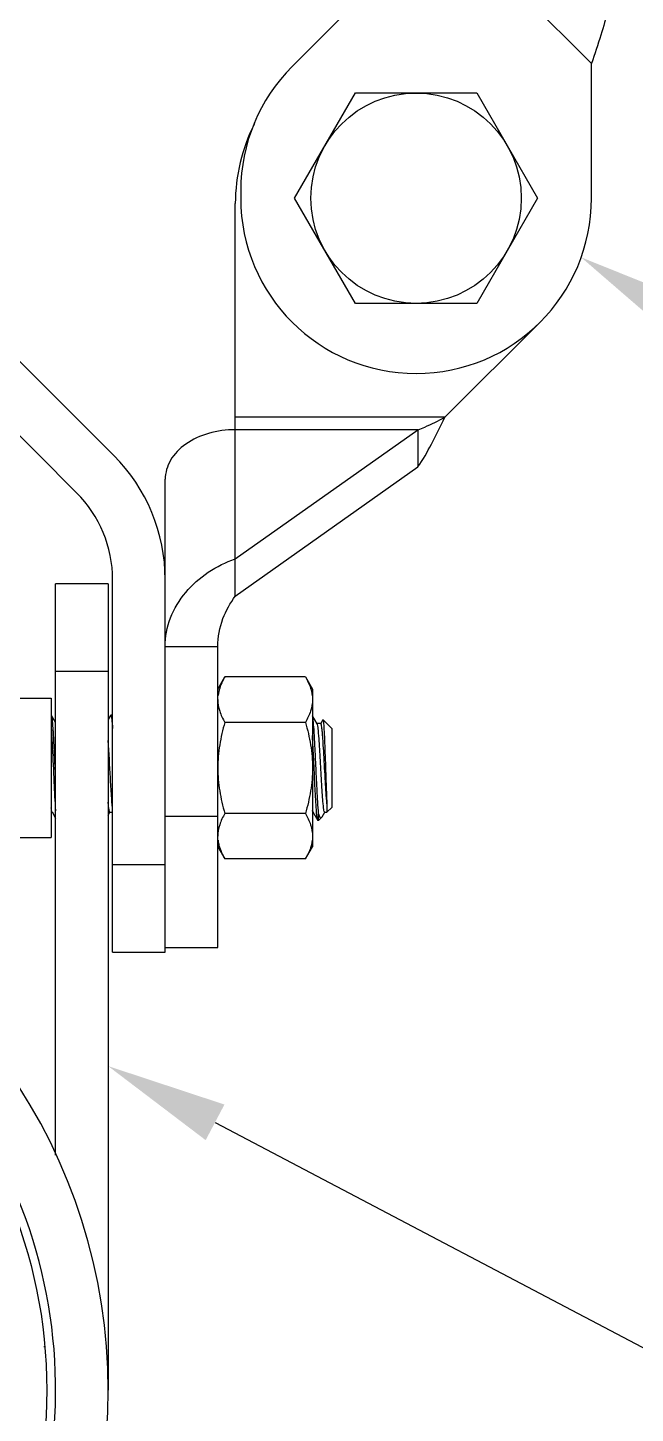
# Model space of a CAD drawing. Extents: x 4995099 to 5303443, y 4627657 to 4889583.
# Drawn here: x 5022269 to 5023275, y 4730890 to 4733185 of the extents above; entities that cross this region are included whole.
import ezdxf

# ---------------------------------------------------------------- set-up
doc = ezdxf.new("R2010")
doc.units = 0
doc.header["$LTSCALE"] = 1000
doc.header["$MEASUREMENT"] = 0
doc.layers.get('0').update_dxf_attribs({"color": 4, "linetype": 'CONTINUOUS'})

msp = doc.modelspace()

# ---------------------------------------------------------------- linework, layer by layer
at = {"linetype": 'Continuous'}
for p, q in [((5022707, 4733121.1), (5023166.6, 4733580.7)), ((5022957.3, 4733371.4), (5023202.7, 4733126)), ((5023202.7, 4732903), (5023202.7, 4733126)), ((5022711.1, 4732903), (5022811.7, 4733077.3)), ((5022811.7, 4733077.3), (5023012.9, 4733077.3)), ((5023012.9, 4733077.3), (5023113.5, 4732903)), ((5022621.9, 4732915.7), (5022621.9, 4732903)), ((5022612.9, 4732244), (5022612.9, 4732894.1)), ((5022811.7, 4732728.8), (5022711.1, 4732903)), ((5023113.5, 4732903), (5023012.9, 4732728.8)), ((5022041.5, 4732847), (5022411.7, 4732476.8)), ((5022350.1, 4732415.2), (5021979.9, 4732785.4)), ((5023012.9, 4732728.8), (5022811.7, 4732728.8)), ((5022960, 4732540), (5023117.7, 4732697.7)), ((5022960, 4732540), (5022612.9, 4732540)), ((5022915.4, 4732519.5), (5022612.9, 4732519.5)), ((5022612.9, 4732305.6), (5022915.4, 4732519.5)), ((5022915.4, 4732519.5), (5022915.4, 4732457.9)), ((5022612.9, 4732244), (5022915.4, 4732457.9)), ((5022496.8, 4731654.3), (5022496.8, 4732437.4)), ((5022409.7, 4731654.3), (5022409.7, 4732271.4)), ((5022315.3, 4731317.9), (5022315.3, 4732264.2)), ((5022402.4, 4732264.2), (5022315.3, 4732264.2)), ((5022402.4, 4732264.2), (5022402.4, 4730928.3)), ((5022496.8, 4732160.4), (5022583.9, 4732160.4)), ((5022583.9, 4731661.6), (5022583.9, 4732160.4)), ((5022402.4, 4732119), (5022315.3, 4732119)), ((5022583.9, 4732089.9), (5022595.6, 4732110.1)), ((5022729, 4732110.1), (5022595.6, 4732110.1)), ((5022729, 4732110.1), (5022740.7, 4732089.9)), ((5022740.7, 4732089.9), (5022740.7, 4731828.6)), ((5021876.8, 4732074.7), (5022308, 4732074.7)), ((5022308, 4732074.7), (5022308, 4731843.8)), ((5022308.6, 4732046.1), (5022308.3, 4732046.4)), ((5022315.3, 4732034.5), (5022308.6, 4732046.1)), ((5022406.4, 4732046.1), (5022402.4, 4732039.2)), ((5022406.4, 4732046.1), (5022406.7, 4732046.4)), ((5022409.9, 4732046.4), (5022406.7, 4732046.4)), ((5022409.9, 4732046.4), (5022406.7, 4732046.4)), ((5022748.6, 4732032.2), (5022740.7, 4732045.8)), ((5022729, 4732034.7), (5022595.6, 4732034.7)), ((5022754.5, 4732032.6), (5022748.2, 4732032.6)), ((5022758, 4732038.9), (5022754.4, 4732032.7)), ((5022758, 4732038.9), (5022758.2, 4732039)), ((5022772.7, 4732024.6), (5022758.2, 4732039)), ((5022772.7, 4732024.6), (5022772.7, 4731893.9)), ((5022308, 4731885.9), (5022309.8, 4731885.9)), ((5022309.4, 4731886.3), (5022315.3, 4731876.2)), ((5022402.4, 4731880.8), (5022405.3, 4731885.9)), ((5022405.2, 4731885.9), (5022409.7, 4731885.9)), ((5022729, 4731883.8), (5022595.6, 4731883.8)), ((5022740.7, 4731885.9), (5022741.8, 4731885.9)), ((5022741.4, 4731886.3), (5022741.2, 4731886.7)), ((5022741.4, 4731886.3), (5022749.4, 4731872.4)), ((5022750.9, 4731872.1), (5022750.9, 4731883.2)), ((5022756.6, 4731878.1), (5022761.1, 4731885.9)), ((5022760.9, 4731885.9), (5022764.7, 4731885.9)), ((5022764.7, 4731899.8), (5022764.7, 4731885.9)), ((5022772.7, 4731893.9), (5022764.7, 4731885.9)), ((5022496.8, 4731879.4), (5022583.9, 4731879.4)), ((5022749.8, 4731872.1), (5022749.4, 4731872.4)), ((5022750.9, 4731872.1), (5022749.8, 4731872.1)), ((5022755.7, 4731877), (5022750.9, 4731872.1)), ((5022755.7, 4731877), (5022756.6, 4731878.1)), ((5021740.8, 4731843.8), (5022308, 4731843.8)), ((5022583.9, 4731828.6), (5022595.6, 4731808.4)), ((5022729, 4731808.4), (5022740.7, 4731828.6)), ((5022409.7, 4731799.5), (5022496.8, 4731799.5)), ((5022729, 4731808.4), (5022595.6, 4731808.4)), ((5022409.7, 4731654.3), (5022496.8, 4731654.3)), ((5022496.8, 4731661.6), (5022583.9, 4731661.6)), ((5022295.6, 4731000.9), (5022296.7, 4731000.9))]:
    msp.add_line(p, q, dxfattribs=at)
msp.add_lwpolyline([(5022579.4, 4731372.2), (5023391.7, 4730944.4)])
for centre, radius in [((5022912.3, 4732903), 174.2), ((5021473.1, 4730928.3), 827.6)]:
    msp.add_circle(centre, radius, dxfattribs=at)
for centre, radius, start, end in [((5022912.3, 4732915.7), 290.4, 135, 180), ((5022903.3, 4732894.1), 290.4, 152.9997, 180), ((5022912.3, 4732903), 290.4, 180, 0), ((5022206.4, 4732271.4), 290.4, 0, 45), ((5022206.4, 4732271.4), 203.3, 0, 45), ((5022642.6, 4732072.2), 58.7, 172.5984, 173.3691), ((5022746.7, 4731888.8), 5.87, 198.4953, 200.8866), ((5022642.6, 4731846.3), 58.7, 186.6309, 187.4031), ((5021473.1, 4730928.3), 929.3, 290.3175, 69.6825), ((5021473.1, 4730928.3), 842.2, 109, 71)]:
    msp.add_arc(centre, radius, start, end, dxfattribs=at)
for points, knots in [([(5023229.3, 4733215.6), (5023226.6, 4733201.2), (5023218.2, 4733171.1), (5023208.1, 4733141.7), (5023202.7, 4733126)], [0, 0, 0, 0, 0.468219, 1, 1, 1, 1]), ([(5022915.4, 4732519.5), (5022919.2, 4732520.9), (5022934.4, 4732526.9), (5022949, 4732534.4), (5022960, 4732540)], [0, 0, 0, 0, 0.244001, 1, 1, 1, 1]), ([(5022915.4, 4732457.9), (5022923.7, 4732469.9), (5022939, 4732497.1), (5022952.7, 4732525.1), (5022960, 4732540)], [0, 0, 0, 0, 0.468219, 1, 1, 1, 1]), ([(5022612.9, 4732519.5), (5022598, 4732519.5), (5022568.9, 4732515.6), (5022530.9, 4732498.4), (5022503.8, 4732471.6), (5022496.8, 4732448.2), (5022496.8, 4732437.4)], [0, 0, 0, 0, 0.287969, 0.555344, 0.790533, 1, 1, 1, 1]), ([(5022496.8, 4732160.4), (5022496.8, 4732176.4), (5022503.1, 4732209.2), (5022537.5, 4732266), (5022581.7, 4732294.8), (5022612.9, 4732305.6)], [0, 0, 0, 0, 0.244342, 0.495326, 1, 1, 1, 1]), ([(5022583.9, 4732160.4), (5022583.9, 4732176), (5022589.6, 4732206.2), (5022604.6, 4732232.5), (5022612.9, 4732244)], [0, 0, 0, 0, 0.522516, 1, 1, 1, 1]), ([(5022595.6, 4732110.1), (5022594.2, 4732107.7), (5022589, 4732098.2), (5022585.4, 4732087.7), (5022584.4, 4732079.8)], [0, 0, 0, 0, 0.26074, 1, 1, 1, 1]), ([(5022729, 4732110.1), (5022732.5, 4732104.2), (5022738.3, 4732092.2), (5022740.7, 4732078.8), (5022740.7, 4732072.4)], [0, 0, 0, 0, 0.514931, 1, 1, 1, 1]), ([(5022583.9, 4732072.4), (5022583.9, 4732066), (5022586.3, 4732052.6), (5022592.1, 4732040.6), (5022595.6, 4732034.7)], [0, 0, 0, 0, 0.485069, 1, 1, 1, 1]), ([(5022740.7, 4732072.4), (5022740.7, 4732066), (5022738.3, 4732052.6), (5022732.5, 4732040.6), (5022729, 4732034.7)], [0, 0, 0, 0, 0.485069, 1, 1, 1, 1]), ([(5022315.3, 4731945), (5022314.7, 4731956.9), (5022313.7, 4731979.5), (5022312.4, 4732006.5), (5022311.2, 4732024.9), (5022310.5, 4732034.9), (5022309.6, 4732041.6), (5022309.1, 4732045.1), (5022308.6, 4732046.1)], [0, 0, 0, 0, 0.352979, 0.670269, 0.798336, 0.89849, 0.966549, 1, 1, 1, 1]), ([(5022406.7, 4732046.4), (5022406.8, 4732046.4), (5022407, 4732046.2), (5022407.1, 4732046), (5022407.1, 4732045.9)], [0, 0, 0, 0, 0.372755, 1, 1, 1, 1]), ([(5022407.1, 4732045.9), (5022407.2, 4732045.8), (5022407.4, 4732045.1), (5022407.6, 4732044.4), (5022407.7, 4732043.8)], [0, 0, 0, 0, 0.179445, 1, 1, 1, 1]), ([(5022407.7, 4732043.8), (5022407.9, 4732042.8), (5022408.8, 4732036.3), (5022409.3, 4732029.8), (5022409.7, 4732024.4)], [0, 0, 0, 0, 0.162909, 1, 1, 1, 1]), ([(5022750.9, 4731883.2), (5022749.6, 4731896.3), (5022748.6, 4731918.2), (5022747, 4731949.2), (5022745.8, 4731975.5), (5022744.6, 4732000.3), (5022743.6, 4732021.1), (5022742.1, 4732035.7), (5022741.6, 4732043.4), (5022740.7, 4732045.7)], [0, 0, 0, 0, 0.242677, 0.403766, 0.571084, 0.728325, 0.86011, 0.953625, 1, 1, 1, 1]), ([(5022308, 4732024.4), (5022308.7, 4732013.9), (5022310.3, 4731984.3), (5022312.4, 4731938.9), (5022314, 4731904.1), (5022315.3, 4731888.4)], [0, 0, 0, 0, 0.231876, 0.654001, 1, 1, 1, 1]), ([(5022595.6, 4732034.7), (5022592, 4732022.4), (5022586.1, 4731997.5), (5022583.9, 4731972), (5022583.9, 4731959.3)], [0, 0, 0, 0, 0.500104, 1, 1, 1, 1]), ([(5022729, 4732034.7), (5022732.6, 4732022.4), (5022738.5, 4731997.5), (5022740.7, 4731972), (5022740.7, 4731959.3)], [0, 0, 0, 0, 0.500104, 1, 1, 1, 1]), ([(5022749, 4732031.2), (5022748.9, 4732031.4), (5022748.8, 4732031.8), (5022748.7, 4732032.1), (5022748.6, 4732032.2)], [0, 0, 0, 0, 0.571751, 1, 1, 1, 1]), ([(5022760.9, 4731885.9), (5022760.4, 4731885.9), (5022759.9, 4731888.3), (5022759.2, 4731891.4), (5022758.6, 4731897.7), (5022757.8, 4731905.6), (5022757.1, 4731915.5), (5022756.1, 4731931.2), (5022754.9, 4731952.6), (5022753.5, 4731978.2), (5022752.2, 4732001.2), (5022750.7, 4732018.6), (5022749.9, 4732028.1), (5022749, 4732031.2)], [0, 0, 0, 0, 0.00993, 0.035692, 0.077147, 0.133012, 0.201431, 0.280113, 0.457397, 0.641103, 0.8066, 0.931746, 1, 1, 1, 1]), ([(5022764.7, 4731899.8), (5022763.5, 4731912), (5022762.4, 4731931.8), (5022760.8, 4731959.2), (5022759.6, 4731981.1), (5022758.6, 4731998.4), (5022757.7, 4732010.6), (5022757.1, 4732018.1), (5022756.5, 4732024), (5022755.9, 4732028.6), (5022755.4, 4732030.9), (5022754.9, 4732032.6), (5022754.5, 4732032.6)], [0, 0, 0, 0, 0.275467, 0.445769, 0.616141, 0.769932, 0.835819, 0.892144, 0.937558, 0.970974, 0.991706, 1, 1, 1, 1]), ([(5022758.2, 4732039), (5022758.5, 4732038.7), (5022758.6, 4732037.1), (5022759.1, 4732034.1), (5022759.4, 4732029.3), (5022760, 4732019.8), (5022760.6, 4732004.8), (5022761.4, 4731984), (5022762.2, 4731961.1), (5022763.2, 4731932.8), (5022763.9, 4731912.4), (5022764.7, 4731899.8)], [0, 0, 0, 0, 0.009691, 0.032013, 0.066681, 0.112991, 0.236161, 0.390242, 0.560502, 0.730169, 1, 1, 1, 1]), ([(5022409.7, 4731893.1), (5022408.8, 4731899.9), (5022407.6, 4731916.4), (5022405.3, 4731953.7), (5022403.9, 4731984.2), (5022402.4, 4732004.8)], [0, 0, 0, 0, 0.181921, 0.444719, 1, 1, 1, 1]), ([(5022748.9, 4731874.1), (5022748.4, 4731876.5), (5022747.7, 4731883), (5022746.2, 4731901.5), (5022744.7, 4731932.1), (5022742.8, 4731971.9), (5022741.5, 4731999.7), (5022740.7, 4732013)], [0, 0, 0, 0, 0.052851, 0.14115, 0.400167, 0.712507, 1, 1, 1, 1]), ([(5022583.9, 4731959.3), (5022583.9, 4731946.5), (5022586.1, 4731921), (5022592, 4731896.1), (5022595.6, 4731883.8)], [0, 0, 0, 0, 0.499896, 1, 1, 1, 1]), ([(5022740.7, 4731959.3), (5022740.7, 4731946.5), (5022738.5, 4731921), (5022732.6, 4731896.1), (5022729, 4731883.8)], [0, 0, 0, 0, 0.499896, 1, 1, 1, 1]), ([(5022309, 4731887.4), (5022308.9, 4731887.7), (5022308.5, 4731889.6), (5022308.2, 4731891.5), (5022308, 4731893.1)], [0, 0, 0, 0, 0.181659, 1, 1, 1, 1]), ([(5022309.4, 4731886.3), (5022309.4, 4731886.4), (5022309.2, 4731886.8), (5022309.1, 4731887.1), (5022309, 4731887.4)], [0, 0, 0, 0, 0.424647, 1, 1, 1, 1]), ([(5022405.2, 4731885.9), (5022404.7, 4731885.9), (5022404.2, 4731887.9), (5022403.6, 4731890.6), (5022403, 4731896), (5022402.6, 4731900), (5022402.4, 4731902.4)], [0, 0, 0, 0, 0.07557, 0.268534, 0.579327, 1, 1, 1, 1]), ([(5022595.6, 4731883.8), (5022592.1, 4731877.9), (5022586.3, 4731865.9), (5022583.9, 4731852.5), (5022583.9, 4731846.1)], [0, 0, 0, 0, 0.514931, 1, 1, 1, 1]), ([(5022729, 4731883.8), (5022732.5, 4731877.9), (5022738.3, 4731865.9), (5022740.7, 4731852.5), (5022740.7, 4731846.1)], [0, 0, 0, 0, 0.514931, 1, 1, 1, 1]), ([(5022750.9, 4731883.2), (5022751.2, 4731882), (5022751.9, 4731879.9), (5022752.9, 4731877.6), (5022754.4, 4731876.1), (5022755.4, 4731876.7), (5022755.7, 4731877)], [0, 0, 0, 0, 0.409984, 0.688664, 0.852512, 1, 1, 1, 1]), ([(5022584.4, 4731838.7), (5022584.7, 4731836.1), (5022586.8, 4731825.5), (5022591.5, 4731815.5), (5022595.6, 4731808.4)], [0, 0, 0, 0, 0.241319, 1, 1, 1, 1]), ([(5022740.7, 4731846.1), (5022740.7, 4731839.7), (5022738.3, 4731826.3), (5022732.5, 4731814.3), (5022729, 4731808.4)], [0, 0, 0, 0, 0.485069, 1, 1, 1, 1])]:
    msp.add_open_spline(points, degree=3, knots=knots, dxfattribs=at)
for points in [[(5022741.1, 4731886.9), (5022740.9, 4731887.4), (5022740.8, 4731888), (5022740.7, 4731888.5)], [(5022749.4, 4731872.4), (5022749.1, 4731872.9), (5022749, 4731873.5), (5022748.9, 4731874.1)]]:
    msp.add_open_spline(points, degree=3, dxfattribs=at)
for points in [[(5023339, 4732672.4), (5023185.6, 4732805), (5023373.8, 4732729.3)], [(5022563.8, 4731342.7), (5022402.4, 4731465.3), (5022594.9, 4731401.7)]]:
    msp.add_solid(points)

doc.saveas('drawing.dxf')
